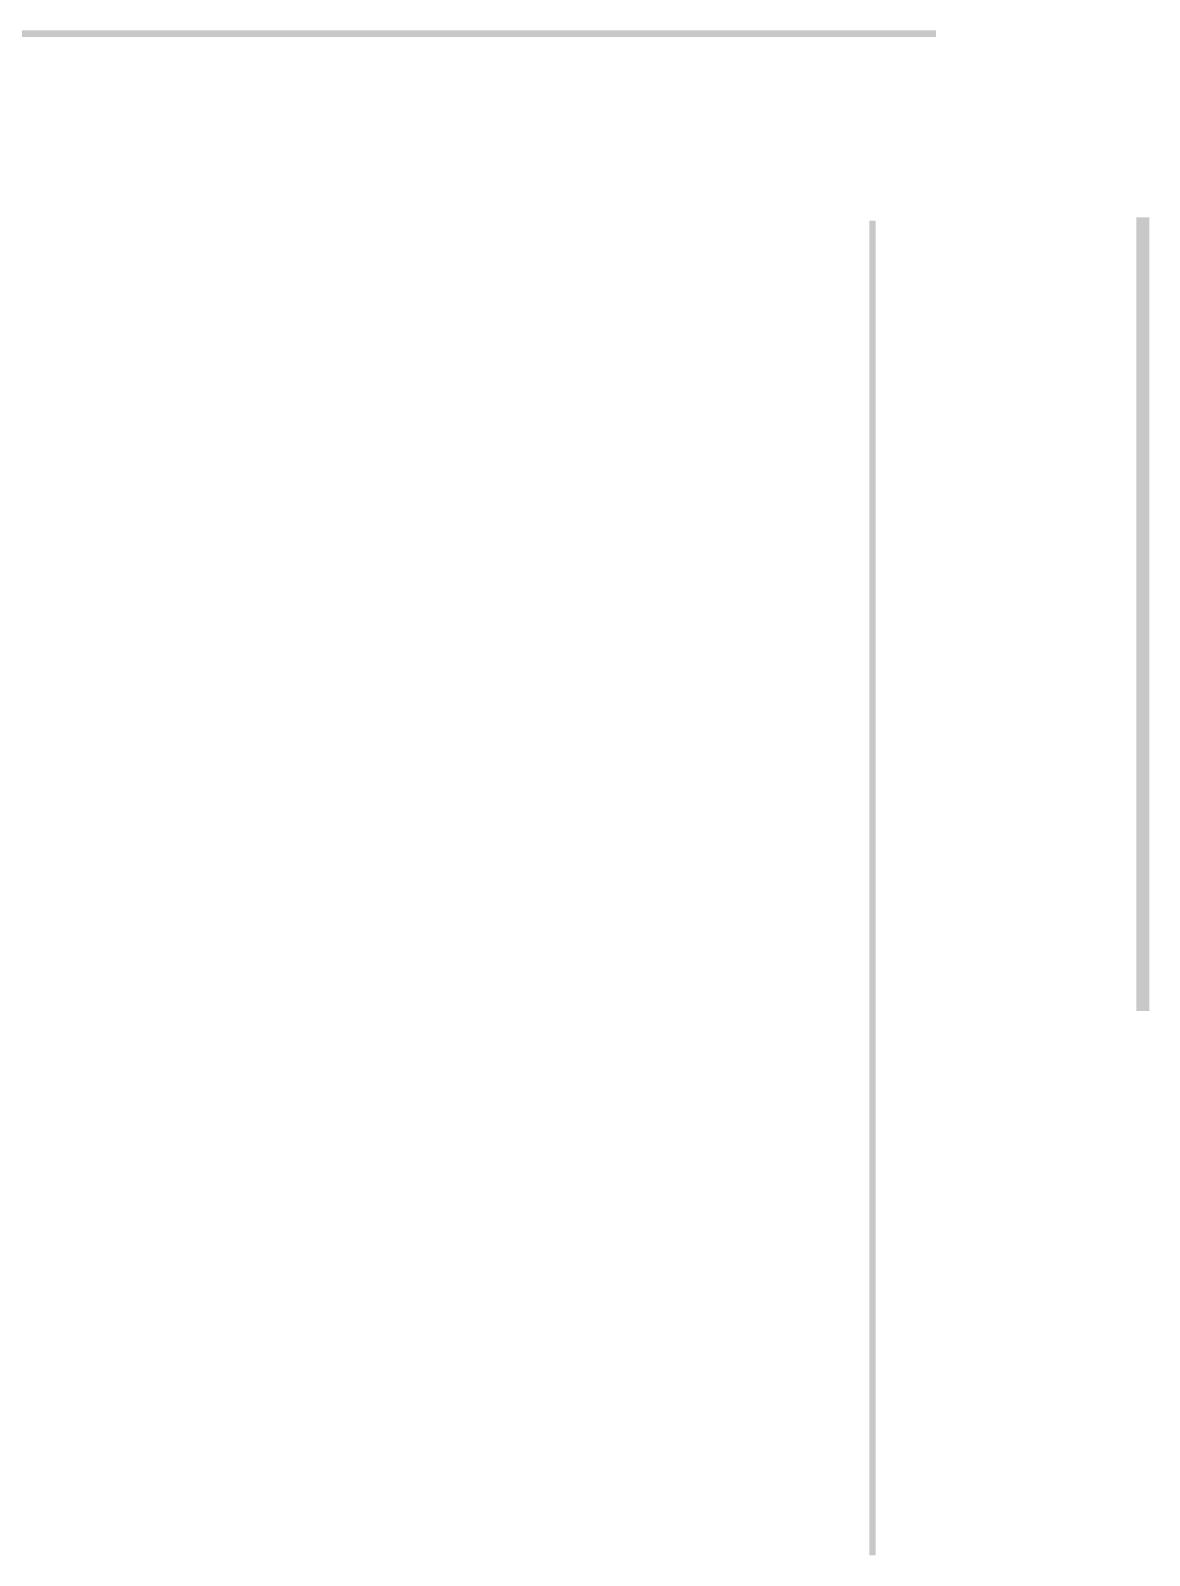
# Model space of a CAD drawing. Header units: millimetres. Extents: x -187347 to 135007, y -6415 to 292048.
# Drawn here: x -76748 to -59689, y 183429 to 206678 of the extents above; entities that cross this region are included whole.
import ezdxf

# ---------------------------------------------------------------- set-up
doc = ezdxf.new("R2010")
doc.units = ezdxf.units.MM
doc.header["$LTSCALE"] = 100
doc.layers.add('A-WALL-PATT', color=7, linetype='Continuous', lineweight=5)

msp = doc.modelspace()

# ---------------------------------------------------------------- hatches: boundary and pattern name
at = {"layer": 'A-WALL-PATT'}
h = msp.add_hatch(dxfattribs=at)
h.set_pattern_fill('FP_1065', color=256, angle=67.38013, style=0, pattern_type=2)
h.set_pattern_definition([(67.38013, (-74183.608, 206598.393), (0.000308, 50.79954), [13.208, -647.192]), (67.38013, (-74132.808, 206598.392), (0.000308, 50.79954), [13.208, -647.192]), (67.38013, (-74082.007, 206598.393), (0.000308, 50.79954), [13.208, -647.192]), (67.38013, (-74031.208, 206598.392), (0.000308, 50.79954), [13.208, -647.192]), (67.38013, (-73980.408, 206598.393), (0.000308, 50.79954), [13.208, -647.192]), (112.24913, (-74140.936, 206598.392), (0.000238, 50.80037), [12.075, -1195.427]), (112.24913, (-74090.136, 206598.393), (0.000238, 50.80037), [12.075, -1195.427]), (112.24913, (-74039.336, 206598.393), (0.000238, 50.80037), [12.075, -1195.427]), (112.24913, (-73988.536, 206598.392), (0.000238, 50.80037), [12.075, -1195.427]), (112.24913, (-73937.736, 206598.393), (0.000238, 50.80037), [12.075, -1195.427]), (112.24913, (-73886.936, 206598.392), (0.000238, 50.80037), [12.075, -1195.427]), (112.24913, (-73836.135, 206598.392), (0.000238, 50.80037), [12.075, -1195.427]), (112.24913, (-73785.336, 206598.392), (0.000238, 50.80037), [12.075, -1195.427]), (112.24913, (-73734.536, 206598.393), (0.000238, 50.80037), [12.075, -1195.427]), (247.75113, (-74153.636, 206609.569), (-0.000477, 50.80037), [12.075, -1195.427]), (247.75113, (-74102.836, 206609.568), (-0.000477, 50.80037), [12.075, -1195.427]), (247.75113, (-74052.035, 206609.569), (-0.000477, 50.80037), [12.075, -1195.427]), (247.75113, (-74001.236, 206609.568), (-0.000477, 50.80037), [12.075, -1195.427]), (247.75113, (-73950.436, 206609.569), (-0.000477, 50.80037), [12.075, -1195.427]), (247.75113, (-73899.636, 206609.568), (-0.000477, 50.80037), [12.075, -1195.427]), (247.75113, (-73848.836, 206609.569), (-0.000477, 50.80037), [12.075, -1195.427]), (247.75113, (-73798.036, 206609.569), (-0.000477, 50.80037), [12.075, -1195.427]), (247.75113, (-73747.236, 206609.568), (-0.000477, 50.80037), [12.075, -1195.427]), (292.62013, (-74171.416, 206610.584), (-0.000547, 50.79954), [13.208, -647.192]), (292.62013, (-74120.616, 206610.585), (-0.000547, 50.79954), [13.208, -647.192]), (292.62013, (-74069.816, 206610.584), (-0.000547, 50.79954), [13.208, -647.192]), (292.62013, (-74019.016, 206610.585), (-0.000547, 50.79954), [13.208, -647.192]), (292.62013, (-73968.216, 206610.585), (-0.000547, 50.79954), [13.208, -647.192]), (81.870135, (-74186.148, 206589.7564), (-6.87e-05, 50.799541), [3.592, -355.618]), (68.1986, (-74185.64, 206593.313), (-0.00019, 50.800488), [5.471, -268.095]), (68.1986, (-74134.84, 206593.312), (-0.00019, 50.800488), [5.471, -268.095]), (291.80113, (-74166.335, 206598.392), (0.00043, 50.800488), [5.471, -268.095]), (291.80113, (-74115.536, 206598.392), (0.00043, 50.800488), [5.471, -268.095]), (278.130135, (-74164.304, 206593.3124), (-0.00017, 50.799541), [3.592, -355.618]), (278.130135, (-74186.148, 206589.7564), (-0.00017, 50.799541), [3.592, -355.618]), (296.56513, (-74185.64, 206586.2), (-0.00052, 50.799887), [3.408, -110.184]), (315.00013, (-74184.115, 206583.153), (-0.00012, 50.79997), [3.592, -68.25]), (326.31013, (-74181.576, 206580.613), (-0.00046, 50.8), [1.832, -181.33]), (326.31013, (-74130.776, 206580.61), (-0.00046, 50.8), [1.832, -181.33]), (326.31013, (-74079.976, 206580.613), (-0.00046, 50.8), [1.832, -181.33]), (341.56513, (-74180.05, 206579.596), (0.00024, 50.79978), [1.676, -158.967]), (341.56513, (-74129.25, 206579.597), (0.00024, 50.79978), [1.676, -158.967]), (341.56513, (-74078.45, 206579.596), (0.00024, 50.79978), [1.676, -158.967]), (341.56513, (-74178.53, 206579.09), (0.00024, 50.79978), [1.676, -158.967]), (341.56513, (-74127.73, 206579.09), (0.00024, 50.79978), [1.676, -158.967]), (341.56513, (-74076.93, 206579.09), (0.00024, 50.79978), [1.676, -158.967]), (0.00013, (-74177.004, 206578.58), (-0.00012, 50.8), [4.064, -46.736]), (18.43513, (-74172.94, 206578.58), (-0.00048, 50.79978), [1.676, -158.967]), (18.43513, (-74122.14, 206578.58), (-0.00048, 50.79978), [1.676, -158.967]), (18.43513, (-74071.34, 206578.58), (-0.00048, 50.79978), [1.676, -158.967]), (18.43513, (-74171.416, 206579.09), (-0.00048, 50.79978), [1.676, -158.967]), (18.43513, (-74120.616, 206579.09), (-0.00048, 50.79978), [1.676, -158.967]), (18.43513, (-74069.815, 206579.09), (-0.00048, 50.79978), [1.676, -158.967]), (33.69013, (-74169.89, 206579.597), (0.00022, 50.8), [1.832, -181.33]), (33.69013, (-74119.09, 206579.596), (0.00022, 50.8), [1.832, -181.33]), (33.69013, (-74068.29, 206579.597), (0.00022, 50.8), [1.832, -181.33]), (45.00013, (-74168.368, 206580.613), (-0.00012, 50.79997), [3.592, -68.25]), (63.43513, (-74165.828, 206583.153), (0.000282, 50.799887), [3.408, -110.184]), (81.870135, (-74164.304, 206586.2005), (-6.87e-05, 50.799541), [3.592, -355.618]), (81.870135, (-74160.748, 206589.756), (-6.87e-05, 50.799541), [3.592, -355.618]), (68.1986, (-74160.24, 206593.312), (-0.00019, 50.800488), [5.471, -268.095]), (68.1986, (-74109.44, 206593.313), (-0.00019, 50.800488), [5.471, -268.095]), (291.80113, (-74140.936, 206598.392), (0.00043, 50.800488), [5.471, -268.095]), (291.80113, (-74090.136, 206598.393), (0.00043, 50.800488), [5.471, -268.095]), (278.130135, (-74138.904, 206593.312), (-0.00017, 50.799541), [3.592, -355.618]), (278.130135, (-74160.748, 206589.756), (-0.00017, 50.799541), [3.592, -355.618]), (296.56513, (-74160.24, 206586.2), (-0.00052, 50.799887), [3.408, -110.184]), (315.00013, (-74158.716, 206583.153), (-0.00012, 50.79997), [3.592, -68.25]), (326.31013, (-74156.176, 206580.612), (-0.00046, 50.8), [1.832, -181.33]), (326.31013, (-74105.375, 206580.613), (-0.00046, 50.8), [1.832, -181.33]), (326.31013, (-74054.576, 206580.612), (-0.00046, 50.8), [1.832, -181.33]), (341.56513, (-74154.65, 206579.597), (0.00024, 50.79978), [1.676, -158.967]), (341.56513, (-74103.85, 206579.597), (0.00024, 50.79978), [1.676, -158.967]), (341.56513, (-74053.05, 206579.596), (0.00024, 50.79978), [1.676, -158.967]), (341.56513, (-74153.13, 206579.09), (0.00024, 50.79978), [1.676, -158.967]), (341.56513, (-74102.33, 206579.09), (0.00024, 50.79978), [1.676, -158.967]), (341.56513, (-74051.527, 206579.09), (0.00024, 50.79978), [1.676, -158.967]), (0.00013, (-74151.604, 206578.58), (-0.00012, 50.8), [4.064, -46.736]), (18.43513, (-74147.54, 206578.58), (-0.00048, 50.79978), [1.676, -158.967]), (18.43513, (-74096.74, 206578.58), (-0.00048, 50.79978), [1.676, -158.967]), (18.43513, (-74045.94, 206578.58), (-0.00048, 50.79978), [1.676, -158.967]), (18.43513, (-74146.016, 206579.09), (-0.00048, 50.79978), [1.676, -158.967]), (18.43513, (-74095.216, 206579.09), (-0.00048, 50.79978), [1.676, -158.967]), (18.43513, (-74044.416, 206579.09), (-0.00048, 50.79978), [1.676, -158.967]), (33.69013, (-74144.492, 206579.596), (0.00022, 50.8), [1.832, -181.33]), (33.69013, (-74093.69, 206579.597), (0.00022, 50.8), [1.832, -181.33]), (33.69013, (-74042.89, 206579.596), (0.00022, 50.8), [1.832, -181.33]), (45.00013, (-74142.97, 206580.612), (-0.00012, 50.79997), [3.592, -68.25]), (63.43513, (-74140.428, 206583.153), (0.000282, 50.799887), [3.408, -110.184]), (81.870135, (-74138.9036, 206586.2), (-6.87e-05, 50.799541), [3.592, -355.618]), (81.870135, (-74173.4476, 206618.204), (-6.87e-05, 50.799541), [3.592, -355.618]), (63.43513, (-74172.94, 206621.76), (0.000282, 50.799887), [3.408, -110.184]), (45.00013, (-74171.416, 206624.81), (-0.00012, 50.79997), [3.592, -68.25]), (33.69013, (-74168.876, 206627.35), (0.00022, 50.8), [1.832, -181.33]), (33.69013, (-74118.076, 206627.35), (0.00022, 50.8), [1.832, -181.33]), (33.69013, (-74067.276, 206627.35), (0.00022, 50.8), [1.832, -181.33]), (18.43513, (-74167.35, 206628.365), (-0.00048, 50.79978), [1.676, -158.967]), (18.43513, (-74116.55, 206628.365), (-0.00048, 50.79978), [1.676, -158.967]), (18.43513, (-74065.75, 206628.364), (-0.00048, 50.79978), [1.676, -158.967]), (18.43513, (-74165.83, 206628.873), (-0.00048, 50.79978), [1.676, -158.967]), (18.43513, (-74115.028, 206628.87), (-0.00048, 50.79978), [1.676, -158.967]), (18.43513, (-74064.23, 206628.873), (-0.00048, 50.79978), [1.676, -158.967]), (0.00013, (-74164.303, 206629.38), (-0.00012, 50.8), [4.064, -46.736]), (341.56513, (-74160.24, 206629.38), (0.00024, 50.79978), [1.676, -158.967]), (341.56513, (-74109.44, 206629.38), (0.00024, 50.79978), [1.676, -158.967]), (341.56513, (-74058.64, 206629.38), (0.00024, 50.79978), [1.676, -158.967]), (341.56513, (-74158.716, 206628.873), (0.00024, 50.79978), [1.676, -158.967]), (341.56513, (-74107.916, 206628.87), (0.00024, 50.79978), [1.676, -158.967]), (341.56513, (-74057.116, 206628.873), (0.00024, 50.79978), [1.676, -158.967]), (326.31013, (-74157.192, 206628.364), (-0.00046, 50.8), [1.832, -181.33]), (326.31013, (-74106.39, 206628.365), (-0.00046, 50.8), [1.832, -181.33]), (326.31013, (-74055.59, 206628.364), (-0.00046, 50.8), [1.832, -181.33]), (315.00013, (-74155.668, 206627.35), (-0.00012, 50.79997), [3.592, -68.25]), (296.56513, (-74153.127, 206624.808), (-0.00052, 50.799887), [3.408, -110.184]), (278.130135, (-74151.6036, 206621.76), (-0.00017, 50.799541), [3.592, -355.618]), (278.130135, (-74173.4476, 206618.204), (-0.00017, 50.799541), [3.592, -355.618]), (290.55613, (-74172.94, 206614.648), (-0.000313, 50.800422), [4.34, -429.695]), (290.55613, (-74122.14, 206614.648), (-0.000313, 50.800422), [4.34, -429.695]), (290.55613, (-74071.34, 206614.648), (-0.000313, 50.800422), [4.34, -429.695]), (68.1986, (-74153.636, 206609.569), (-0.00019, 50.800488), [5.471, -268.095]), (68.1986, (-74102.836, 206609.568), (-0.00019, 50.800488), [5.471, -268.095]), (81.870135, (-74151.6036, 206614.649), (-6.87e-05, 50.799541), [3.592, -355.618]), (0.00013, (-74187.67, 206629.38), (-0.00012, 50.8), [2.032, -48.768]), (341.56513, (-74185.64, 206629.38), (0.00024, 50.79978), [1.676, -158.967]), (341.56513, (-74134.84, 206629.38), (0.00024, 50.79978), [1.676, -158.967]), (341.56513, (-74084.04, 206629.38), (0.00024, 50.79978), [1.676, -158.967]), (341.56513, (-74184.116, 206628.873), (0.00024, 50.79978), [1.676, -158.967]), (341.56513, (-74133.316, 206628.872), (0.00024, 50.79978), [1.676, -158.967]), (341.56513, (-74082.515, 206628.873), (0.00024, 50.79978), [1.676, -158.967]), (326.31013, (-74182.59, 206628.365), (-0.00046, 50.8), [1.832, -181.33]), (326.31013, (-74131.79, 206628.364), (-0.00046, 50.8), [1.832, -181.33]), (326.31013, (-74080.99, 206628.365), (-0.00046, 50.8), [1.832, -181.33]), (315.00013, (-74181.068, 206627.348), (-0.00012, 50.79997), [3.592, -68.25]), (296.56513, (-74178.528, 206624.81), (-0.00052, 50.799887), [3.408, -110.184]), (278.130135, (-74177.004, 206621.7605), (-0.00017, 50.799541), [3.592, -355.618]), (69.44413, (-74178.528, 206610.585), (7.5e-05, 50.800422), [4.34, -429.695]), (69.44413, (-74127.728, 206610.584), (7.5e-05, 50.800422), [4.34, -429.695]), (69.44413, (-74076.927, 206610.585), (7.5e-05, 50.800422), [4.34, -429.695]), (81.870135, (-74177.004, 206614.648), (-6.87e-05, 50.799541), [3.592, -355.618]), (81.870135, (-74148.0475, 206618.205), (-6.87e-05, 50.799541), [3.592, -355.618]), (63.43513, (-74147.54, 206621.76), (0.000282, 50.799887), [3.408, -110.184]), (45.00013, (-74146.016, 206624.81), (-0.00012, 50.79997), [3.592, -68.25]), (33.69013, (-74143.476, 206627.35), (0.00022, 50.8), [1.832, -181.33]), (33.69013, (-74092.676, 206627.35), (0.00022, 50.8), [1.832, -181.33]), (33.69013, (-74041.875, 206627.35), (0.00022, 50.8), [1.832, -181.33]), (18.43513, (-74141.95, 206628.365), (-0.00048, 50.79978), [1.676, -158.967]), (18.43513, (-74091.15, 206628.364), (-0.00048, 50.79978), [1.676, -158.967]), (18.43513, (-74040.35, 206628.365), (-0.00048, 50.79978), [1.676, -158.967]), (18.43513, (-74140.427, 206628.872), (-0.00048, 50.79978), [1.676, -158.967]), (18.43513, (-74089.63, 206628.87), (-0.00048, 50.79978), [1.676, -158.967]), (18.43513, (-74038.83, 206628.873), (-0.00048, 50.79978), [1.676, -158.967]), (0.00013, (-74138.904, 206629.38), (-0.00012, 50.8), [2.032, -48.768]), (278.130135, (-74148.0475, 206618.205), (-0.00017, 50.799541), [3.592, -355.618]), (291.80113, (-74147.54, 206614.649), (0.00043, 50.800488), [5.471, -268.095]), (291.80113, (-74096.74, 206614.648), (0.00043, 50.800488), [5.471, -268.095])])
h.paths.add_polyline_path([(-80687.3, 206579.4), (-62943.1, 206579.4), (-62943.1, 206677.8), (-85432.3, 206677.8), (-85432.3, 206579.4), (-81407.5, 206579.4)])
h = msp.add_hatch(dxfattribs=at)
h.set_pattern_fill('FP_66', color=256, angle=67.38013, style=0, pattern_type=2)
h.set_pattern_definition([(157.38013, (-63882.884, 193607.645), (-50.79954, 0.000308), [13.208, -647.192]), (157.38013, (-63882.884, 193658.444), (-50.79954, 0.000308), [13.208, -647.192]), (157.38013, (-63882.884, 193709.245), (-50.79954, 0.000308), [13.208, -647.192]), (157.38013, (-63882.884, 193760.044), (-50.79954, 0.000308), [13.208, -647.192]), (157.38013, (-63882.883, 193810.844), (-50.79954, 0.000308), [13.208, -647.192]), (202.24913, (-63882.884, 193650.317), (-50.80037, 0.00024), [12.075, -1195.427]), (202.24913, (-63882.883, 193701.116), (-50.80037, 0.000238), [12.075, -1195.427]), (202.24913, (-63882.884, 193751.916), (-50.80037, 0.000238), [12.075, -1195.427]), (202.24913, (-63882.883, 193802.717), (-50.80037, 0.000238), [12.075, -1195.427]), (202.24913, (-63882.884, 193853.517), (-50.80037, 0.000238), [12.075, -1195.427]), (202.24913, (-63882.884, 193904.316), (-50.80037, 0.000238), [12.075, -1195.427]), (202.24913, (-63882.884, 193955.116), (-50.80037, 0.000238), [12.075, -1195.427]), (202.24913, (-63882.884, 194005.917), (-50.80037, 0.000238), [12.075, -1195.427]), (202.24913, (-63882.884, 194056.717), (-50.80037, 0.000238), [12.075, -1195.427]), (337.75113, (-63894.06, 193637.617), (-50.80037, -0.000477), [12.075, -1195.427]), (337.75113, (-63894.06, 193688.416), (-50.80037, -0.000477), [12.075, -1195.427]), (337.75113, (-63894.06, 193739.217), (-50.80037, -0.000477), [12.075, -1195.427]), (337.75113, (-63894.06, 193790.016), (-50.80037, -0.000477), [12.075, -1195.427]), (337.75113, (-63894.06, 193840.816), (-50.80037, -0.000477), [12.075, -1195.427]), (337.75113, (-63894.06, 193891.617), (-50.80037, -0.000477), [12.075, -1195.427]), (337.75113, (-63894.06, 193942.416), (-50.80037, -0.000477), [12.075, -1195.427]), (337.75113, (-63894.06, 193993.216), (-50.80037, -0.000477), [12.075, -1195.427]), (337.75113, (-63894.06, 194044.017), (-50.80037, -0.000477), [12.075, -1195.427]), (22.62013, (-63895.076, 193619.836), (-50.79954, -0.000547), [13.208, -647.192]), (22.62013, (-63895.075, 193670.636), (-50.79954, -0.000547), [13.208, -647.192]), (22.62013, (-63895.076, 193721.437), (-50.79954, -0.000547), [13.208, -647.192]), (22.62013, (-63895.075, 193772.236), (-50.79954, -0.000547), [13.208, -647.192]), (22.62013, (-63895.076, 193823.036), (-50.79954, -0.000547), [13.208, -647.192]), (171.870135, (-63874.248, 193605.1045), (-50.799541, -6.87e-05), [3.592, -355.618]), (158.19813, (-63877.804, 193605.612), (-50.800488, 0.00022), [5.471, -268.095]), (158.19813, (-63877.803, 193656.413), (-50.800488, 0.00022), [5.471, -268.095]), (21.80113, (-63882.884, 193624.916), (-50.800488, 0.00043), [5.471, -268.095]), (21.80113, (-63882.884, 193675.717), (-50.800488, 0.00043), [5.471, -268.095]), (8.130135, (-63877.804, 193626.9485), (-50.799541, -0.00017), [3.592, -355.618]), (8.130135, (-63874.248, 193605.1045), (-50.799541, -0.00017), [3.592, -355.618]), (26.56513, (-63870.692, 193605.613), (-50.799887, -0.00052), [3.408, -110.184]), (45.00013, (-63867.644, 193607.137), (-50.79997, -0.00012), [3.592, -68.25]), (56.31013, (-63865.104, 193609.676), (-50.8, -0.00046), [1.832, -181.33]), (56.31013, (-63865.103, 193660.477), (-50.8, -0.00046), [1.832, -181.33]), (56.31013, (-63865.104, 193711.277), (-50.8, -0.00046), [1.832, -181.33]), (71.56513, (-63864.088, 193611.2), (-50.79978, 0.00024), [1.676, -158.967]), (71.56513, (-63864.09, 193662), (-50.79978, 0.00024), [1.676, -158.967]), (71.56513, (-63864.09, 193712.8), (-50.79978, 0.00024), [1.676, -158.967]), (71.56513, (-63863.58, 193612.724), (-50.79978, 0.00024), [1.676, -158.967]), (71.56513, (-63863.58, 193663.524), (-50.79978, 0.00024), [1.676, -158.967]), (71.56513, (-63863.58, 193714.325), (-50.79978, 0.00024), [1.676, -158.967]), (90.00013, (-63863.07, 193614.25), (-50.8, -0.00012), [4.064, -46.736]), (108.43513, (-63863.07, 193618.31), (-50.79978, -0.00048), [1.676, -158.967]), (108.43513, (-63863.07, 193669.113), (-50.79978, -0.00048), [1.676, -158.967]), (108.43513, (-63863.07, 193719.913), (-50.79978, -0.00048), [1.676, -158.967]), (108.43513, (-63863.58, 193619.837), (-50.79978, -0.00048), [1.676, -158.967]), (108.43513, (-63863.58, 193670.636), (-50.79978, -0.00048), [1.676, -158.967]), (108.43513, (-63863.58, 193721.436), (-50.79978, -0.00048), [1.676, -158.967]), (123.69013, (-63864.09, 193621.36), (-50.8, 0.00022), [1.832, -181.33]), (123.69013, (-63864.087, 193672.16), (-50.8, 0.00022), [1.832, -181.33]), (123.69013, (-63864.09, 193722.96), (-50.8, 0.00022), [1.832, -181.33]), (135.00013, (-63865.104, 193622.884), (-50.79997, -0.00012), [3.592, -68.25]), (153.43513, (-63867.643, 193625.424), (-50.799887, 0.00028), [3.408, -110.184]), (171.870135, (-63870.692, 193626.948), (-50.799541, -6.87e-05), [3.592, -355.618]), (171.870135, (-63874.2476, 193630.504), (-50.799541, -6.87e-05), [3.592, -355.618]), (158.19813, (-63877.804, 193631.012), (-50.800488, 0.00022), [5.471, -268.095]), (158.19813, (-63877.804, 193681.813), (-50.800488, 0.00022), [5.471, -268.095]), (21.80113, (-63882.884, 193650.317), (-50.800488, 0.00043), [5.471, -268.095]), (21.80113, (-63882.883, 193701.116), (-50.800488, 0.00043), [5.471, -268.095]), (8.130135, (-63877.8036, 193652.348), (-50.799541, -0.00017), [3.592, -355.618]), (8.130135, (-63874.2476, 193630.504), (-50.799541, -0.00017), [3.592, -355.618]), (26.56513, (-63870.692, 193631.013), (-50.799887, -0.00052), [3.408, -110.184]), (45.00013, (-63867.644, 193632.537), (-50.79997, -0.00012), [3.592, -68.25]), (56.31013, (-63865.104, 193635.076), (-50.8, -0.00046), [1.832, -181.33]), (56.31013, (-63865.104, 193685.877), (-50.8, -0.00046), [1.832, -181.33]), (56.31013, (-63865.104, 193736.676), (-50.8, -0.00046), [1.832, -181.33]), (71.56513, (-63864.087, 193636.6), (-50.79978, 0.00024), [1.676, -158.967]), (71.56513, (-63864.09, 193687.4), (-50.79978, 0.00024), [1.676, -158.967]), (71.56513, (-63864.087, 193738.2), (-50.79978, 0.00024), [1.676, -158.967]), (71.56513, (-63863.58, 193638.125), (-50.79978, 0.00024), [1.676, -158.967]), (71.56513, (-63863.58, 193688.924), (-50.79978, 0.00024), [1.676, -158.967]), (71.56513, (-63863.58, 193739.725), (-50.79978, 0.00024), [1.676, -158.967]), (90.00013, (-63863.07, 193639.65), (-50.8, -0.00012), [4.064, -46.736]), (108.43513, (-63863.07, 193643.713), (-50.79978, -0.00048), [1.676, -158.967]), (108.43513, (-63863.07, 193694.51), (-50.79978, -0.00048), [1.676, -158.967]), (108.43513, (-63863.07, 193745.31), (-50.79978, -0.00048), [1.676, -158.967]), (108.43513, (-63863.58, 193645.236), (-50.79978, -0.00048), [1.676, -158.967]), (108.43513, (-63863.58, 193696.036), (-50.79978, -0.00048), [1.676, -158.967]), (108.43513, (-63863.58, 193746.837), (-50.79978, -0.00048), [1.676, -158.967]), (123.69013, (-63864.088, 193646.76), (-50.8, 0.00022), [1.832, -181.33]), (123.69013, (-63864.09, 193697.56), (-50.8, 0.00022), [1.832, -181.33]), (123.69013, (-63864.088, 193748.36), (-50.8, 0.00022), [1.832, -181.33]), (135.00013, (-63865.104, 193648.284), (-50.79997, -0.00012), [3.592, -68.25]), (153.43513, (-63867.644, 193650.825), (-50.799887, 0.00028), [3.408, -110.184]), (171.870135, (-63870.691, 193652.349), (-50.799541, -6.87e-05), [3.592, -355.618]), (171.870135, (-63902.695, 193617.805), (-50.799541, -6.87e-05), [3.592, -355.618]), (153.43513, (-63906.252, 193618.313), (-50.799887, 0.00028), [3.408, -110.184]), (135.00013, (-63909.3, 193619.836), (-50.79997, -0.00012), [3.592, -68.25]), (123.69013, (-63911.84, 193622.376), (-50.8, 0.00022), [1.832, -181.33]), (123.69013, (-63911.84, 193673.176), (-50.8, 0.00022), [1.832, -181.33]), (123.69013, (-63911.84, 193723.977), (-50.8, 0.00022), [1.832, -181.33]), (108.43513, (-63912.855, 193623.9), (-50.79978, -0.00048), [1.676, -158.967]), (108.43513, (-63912.856, 193674.7), (-50.79978, -0.00048), [1.676, -158.967]), (108.43513, (-63912.855, 193725.5), (-50.79978, -0.00048), [1.676, -158.967]), (108.43513, (-63913.363, 193625.424), (-50.79978, -0.00048), [1.676, -158.967]), (108.43513, (-63913.364, 193676.225), (-50.79978, -0.00048), [1.676, -158.967]), (108.43513, (-63913.363, 193727.024), (-50.79978, -0.00048), [1.676, -158.967]), (90.00013, (-63913.87, 193626.95), (-50.8, -0.00012), [4.064, -46.736]), (71.56513, (-63913.87, 193631.013), (-50.79978, 0.00024), [1.676, -158.967]), (71.56513, (-63913.87, 193681.81), (-50.79978, 0.00024), [1.676, -158.967]), (71.56513, (-63913.87, 193732.613), (-50.79978, 0.00024), [1.676, -158.967]), (71.56513, (-63913.364, 193632.536), (-50.79978, 0.00024), [1.676, -158.967]), (71.56513, (-63913.363, 193683.337), (-50.79978, 0.00024), [1.676, -158.967]), (71.56513, (-63913.364, 193734.137), (-50.79978, 0.00024), [1.676, -158.967]), (56.31013, (-63912.856, 193634.06), (-50.8, -0.00046), [1.832, -181.33]), (56.31013, (-63912.856, 193684.86), (-50.8, -0.00046), [1.832, -181.33]), (56.31013, (-63912.856, 193735.66), (-50.8, -0.00046), [1.832, -181.33]), (45.00013, (-63911.84, 193635.584), (-50.79997, -0.00012), [3.592, -68.25]), (26.56513, (-63909.3, 193638.124), (-50.799887, -0.00052), [3.408, -110.184]), (8.130135, (-63906.251, 193639.649), (-50.799541, -0.00017), [3.592, -355.618]), (8.130135, (-63902.695, 193617.805), (-50.799541, -0.00017), [3.592, -355.618]), (20.55613, (-63899.14, 193618.312), (-50.800422, -0.000313), [4.34, -429.695]), (20.55613, (-63899.14, 193669.112), (-50.800422, -0.000313), [4.34, -429.695]), (20.55613, (-63899.14, 193719.913), (-50.800422, -0.000313), [4.34, -429.695]), (158.19813, (-63894.06, 193637.617), (-50.800488, 0.00022), [5.471, -268.095]), (158.19813, (-63894.06, 193688.416), (-50.800488, 0.00022), [5.471, -268.095]), (171.870135, (-63899.1394, 193639.6484), (-50.799541, -6.87e-05), [3.592, -355.618]), (90.00013, (-63913.87, 193603.58), (-50.8, -0.00012), [2.032, -48.768]), (71.56513, (-63913.87, 193605.61), (-50.79978, 0.00024), [1.676, -158.967]), (71.56513, (-63913.87, 193656.41), (-50.79978, 0.00024), [1.676, -158.967]), (71.56513, (-63913.87, 193707.213), (-50.79978, 0.00024), [1.676, -158.967]), (71.56513, (-63913.364, 193607.137), (-50.79978, 0.00024), [1.676, -158.967]), (71.56513, (-63913.364, 193657.936), (-50.79978, 0.00024), [1.676, -158.967]), (71.56513, (-63913.364, 193708.737), (-50.79978, 0.00024), [1.676, -158.967]), (56.31013, (-63912.856, 193608.66), (-50.8, -0.00046), [1.832, -181.33]), (56.31013, (-63912.855, 193659.46), (-50.8, -0.00046), [1.832, -181.33]), (56.31013, (-63912.856, 193710.26), (-50.8, -0.00046), [1.832, -181.33]), (45.00013, (-63911.84, 193610.185), (-50.79997, -0.00012), [3.592, -68.25]), (26.56513, (-63909.3, 193612.724), (-50.799887, -0.00052), [3.408, -110.184]), (8.130135, (-63906.252, 193614.248), (-50.799541, -0.00017), [3.592, -355.618]), (159.44413, (-63895.076, 193612.725), (-50.800422, 7.5e-05), [4.34, -429.695]), (159.44413, (-63895.076, 193663.524), (-50.800422, 7.5e-05), [4.34, -429.695]), (159.44413, (-63895.076, 193714.325), (-50.800422, 7.5e-05), [4.34, -429.695]), (171.870135, (-63899.1396, 193614.2486), (-50.799541, -6.87e-05), [3.592, -355.618]), (171.870135, (-63902.696, 193643.205), (-50.799541, -6.87e-05), [3.592, -355.618]), (153.43513, (-63906.251, 193643.712), (-50.799887, 0.00028), [3.408, -110.184]), (135.00013, (-63909.3, 193645.236), (-50.79997, -0.00012), [3.592, -68.25]), (123.69013, (-63911.84, 193647.777), (-50.8, 0.00022), [1.832, -181.33]), (123.69013, (-63911.84, 193698.576), (-50.8, 0.00022), [1.832, -181.33]), (123.69013, (-63911.84, 193749.377), (-50.8, 0.00022), [1.832, -181.33]), (108.43513, (-63912.856, 193649.3), (-50.79978, -0.00048), [1.676, -158.967]), (108.43513, (-63912.856, 193700.1), (-50.79978, -0.00048), [1.676, -158.967]), (108.43513, (-63912.856, 193750.9), (-50.79978, -0.00048), [1.676, -158.967]), (108.43513, (-63913.364, 193650.824), (-50.79978, -0.00048), [1.676, -158.967]), (108.43513, (-63913.364, 193701.625), (-50.79978, -0.00048), [1.676, -158.967]), (108.43513, (-63913.364, 193752.425), (-50.79978, -0.00048), [1.676, -158.967]), (90.00013, (-63913.87, 193652.35), (-50.8, -0.00012), [2.032, -48.768]), (8.130135, (-63902.696, 193643.205), (-50.799541, -0.00017), [3.592, -355.618]), (21.80113, (-63899.14, 193643.712), (-50.800488, 0.00043), [5.471, -268.095]), (21.80113, (-63899.14, 193694.513), (-50.800488, 0.00043), [5.471, -268.095])])
h.paths.add_polyline_path([(-63962.3, 183429.4), (-63863.9, 183429.4), (-63863.9, 203779.4), (-63962.3, 203779.4), (-63962.3, 183811.8)])
h = msp.add_hatch(dxfattribs=at)
h.set_pattern_fill('FP_869', color=256, angle=67.38013, style=0, pattern_type=2)
h.set_pattern_definition([(157.3801, (-59727.2, 197786.607), (-100.32954, 0.0003), [26.086, -1278.204]), (157.3801, (-59727.2, 197886.937), (-100.32954, 0.0003), [26.086, -1278.204]), (157.3801, (-59727.2, 197987.266), (-100.32954, 0.0003), [26.086, -1278.204]), (157.3801, (-59727.2, 198087.597), (-100.32954, 0.0003), [26.086, -1278.204]), (157.38013, (-59727.2, 198187.927), (-100.32954, 0.0003), [26.086, -1278.204]), (202.2491, (-59727.2, 197870.884), (-100.3298, -0.00036), [23.848, -2360.969]), (202.2491, (-59727.2, 197971.214), (-100.3298, -0.00036), [23.848, -2360.969]), (202.24913, (-59727.2, 198071.545), (-100.3298, -0.00036), [23.848, -2360.969]), (202.24913, (-59727.2, 198171.874), (-100.3298, -0.00036), [23.848, -2360.969]), (202.24913, (-59727.2, 198272.204), (-100.3298, -0.00036), [23.848, -2360.969]), (202.24913, (-59727.2, 198372.534), (-100.3298, -0.00036), [23.848, -2360.969]), (202.24913, (-59727.2, 198472.864), (-100.3298, -0.00036), [23.848, -2360.969]), (202.24913, (-59727.2, 198573.194), (-100.3298, -0.00036), [23.848, -2360.969]), (202.24913, (-59727.2, 198673.524), (-100.3298, -0.00036), [23.848, -2360.969]), (337.7511, (-59749.273, 197845.8), (-100.3298, -0.0001), [23.848, -2360.969]), (337.7511, (-59749.273, 197946.13), (-100.3298, -0.0001), [23.848, -2360.969]), (337.75113, (-59749.273, 198046.46), (-100.3298, -0.0001), [23.848, -2360.969]), (337.75113, (-59749.273, 198146.79), (-100.3298, -0.0001), [23.848, -2360.969]), (337.75113, (-59749.273, 198247.12), (-100.3298, -0.0001), [23.848, -2360.969]), (337.75113, (-59749.273, 198347.45), (-100.3298, -0.0001), [23.848, -2360.969]), (337.75113, (-59749.273, 198447.78), (-100.3298, -0.0001), [23.848, -2360.969]), (337.75113, (-59749.273, 198548.112), (-100.3298, -0.0001), [23.848, -2360.969]), (337.75113, (-59749.273, 198648.44), (-100.3298, -0.0001), [23.848, -2360.969]), (22.6201, (-59751.28, 197810.686), (-100.32954, -0.00078), [26.086, -1278.204]), (22.6201, (-59751.28, 197911.016), (-100.32954, -0.00078), [26.086, -1278.204]), (22.6201, (-59751.28, 198011.346), (-100.32954, -0.00078), [26.086, -1278.204]), (22.6201, (-59751.28, 198111.676), (-100.32954, -0.00078), [26.086, -1278.204]), (22.62013, (-59751.28, 198212.007), (-100.32954, -0.00078), [26.086, -1278.204]), (171.87013, (-59710.144, 197781.59), (-100.33039, -0.000556), [7.094, -702.346]), (158.1981, (-59717.168, 197782.594), (-100.33008, 0.00043), [10.806, -529.488]), (158.1981, (-59717.167, 197882.923), (-100.33008, 0.00043), [10.806, -529.488]), (21.8011, (-59727.2, 197820.72), (-100.33008, 0.00085), [10.806, -529.488]), (21.80113, (-59727.2, 197921.05), (-100.33008, 0.00085), [10.806, -529.488]), (8.13013, (-59717.168, 197824.732), (-100.33039, 8.5e-05), [7.094, -702.346]), (8.13013, (-59710.144, 197781.59), (-100.33039, 8.5e-05), [7.094, -702.346]), (26.5651, (-59703.12, 197782.593), (-100.33013, -0.00015), [6.73, -217.614]), (45.0001, (-59697.1, 197785.604), (-100.33, -0.0002), [7.094, -134.794]), (56.3101, (-59692.085, 197790.62), (-100.3303, -8e-05), [3.617, -358.128]), (56.3101, (-59692.085, 197890.95), (-100.3303, -8e-05), [3.617, -358.128]), (56.3101, (-59692.085, 197991.28), (-100.3303, -8e-05), [3.617, -358.128]), (71.5651, (-59690.08, 197793.63), (-100.3296, -0.0001), [3.173, -314.099]), (71.5651, (-59690.08, 197893.96), (-100.3296, -0.0001), [3.173, -314.099]), (71.5651, (-59690.08, 197994.29), (-100.3296, -0.0001), [3.173, -314.099]), (71.5651, (-59689.08, 197796.64), (-100.3296, -0.0001), [3.173, -314.099]), (71.5651, (-59689.075, 197896.97), (-100.3296, -0.0001), [3.173, -314.099]), (71.5651, (-59689.08, 197997.3), (-100.3296, -0.0001), [3.173, -314.099]), (90.0001, (-59688.07, 197799.65), (-100.33, -0.0002), [8.026, -92.304]), (108.4351, (-59688.07, 197807.68), (-100.3296, -0.0003), [3.173, -314.099]), (108.4351, (-59688.07, 197908.01), (-100.3296, -0.0003), [3.173, -314.099]), (108.4351, (-59688.07, 198008.34), (-100.3296, -0.0003), [3.173, -314.099]), (108.4351, (-59689.075, 197810.69), (-100.3296, -0.0003), [3.173, -314.099]), (108.4351, (-59689.08, 197911.02), (-100.3296, -0.0003), [3.173, -314.099]), (108.4351, (-59689.075, 198011.35), (-100.3296, -0.0003), [3.173, -314.099]), (123.6901, (-59690.08, 197813.7), (-100.3303, -0.0004), [3.617, -358.128]), (123.6901, (-59690.08, 197914.03), (-100.3303, -0.0004), [3.617, -358.128]), (123.6901, (-59690.08, 198014.356), (-100.3303, -0.0004), [3.617, -358.128]), (135.0001, (-59692.085, 197816.706), (-100.33, -0.0002), [7.094, -134.794]), (153.4351, (-59697.1, 197821.72), (-100.33013, -0.00033), [6.73, -217.614]), (171.87013, (-59703.121, 197824.733), (-100.33039, -0.000556), [7.094, -702.346]), (171.87013, (-59710.144, 197831.755), (-100.33039, -0.000556), [7.094, -702.346]), (158.1981, (-59717.168, 197832.76), (-100.33008, 0.00043), [10.806, -529.488]), (158.19813, (-59717.167, 197933.088), (-100.33008, 0.00043), [10.806, -529.488]), (21.8011, (-59727.2, 197870.884), (-100.33008, 0.00085), [10.806, -529.488]), (21.80113, (-59727.2, 197971.214), (-100.33008, 0.00085), [10.806, -529.488]), (8.13013, (-59717.167, 197874.897), (-100.33039, 8.5e-05), [7.094, -702.346]), (8.13013, (-59710.144, 197831.755), (-100.33039, 8.5e-05), [7.094, -702.346]), (26.5651, (-59703.12, 197832.76), (-100.33013, -0.00015), [6.73, -217.614]), (45.0001, (-59697.1, 197835.77), (-100.33, -0.0002), [7.094, -134.794]), (56.3101, (-59692.085, 197840.785), (-100.3303, -8e-05), [3.617, -358.128]), (56.3101, (-59692.084, 197941.115), (-100.3303, -8e-05), [3.617, -358.128]), (56.3101, (-59692.085, 198041.445), (-100.3303, -8e-05), [3.617, -358.128]), (71.5651, (-59690.08, 197843.79), (-100.3296, -0.0001), [3.173, -314.099]), (71.5651, (-59690.08, 197944.13), (-100.3296, -0.0001), [3.173, -314.099]), (71.5651, (-59690.08, 198044.455), (-100.3296, -0.0001), [3.173, -314.099]), (71.5651, (-59689.075, 197846.81), (-100.3296, -0.0001), [3.173, -314.099]), (71.5651, (-59689.07, 197947.135), (-100.3296, -0.0001), [3.173, -314.099]), (71.5651, (-59689.08, 198047.46), (-100.3296, -0.0001), [3.173, -314.099]), (90.0001, (-59688.07, 197849.82), (-100.33, -0.0002), [8.026, -92.304]), (108.4351, (-59688.07, 197857.84), (-100.3296, -0.0003), [3.173, -314.099]), (108.4351, (-59688.07, 197958.17), (-100.3296, -0.0003), [3.173, -314.099]), (108.4351, (-59688.07, 198058.5), (-100.3296, -0.0003), [3.173, -314.099]), (108.4351, (-59689.075, 197860.85), (-100.3296, -0.0003), [3.173, -314.099]), (108.4351, (-59689.075, 197961.18), (-100.3296, -0.0003), [3.173, -314.099]), (108.4351, (-59689.075, 198061.51), (-100.3296, -0.0003), [3.173, -314.099]), (123.6901, (-59690.08, 197863.86), (-100.3303, -0.0004), [3.617, -358.128]), (123.6901, (-59690.08, 197964.19), (-100.3303, -0.0004), [3.617, -358.128]), (123.6901, (-59690.08, 198064.52), (-100.3303, -0.0004), [3.617, -358.128]), (135.0001, (-59692.085, 197866.87), (-100.33, -0.0002), [7.094, -134.794]), (153.4351, (-59697.1, 197871.888), (-100.33013, -0.00033), [6.73, -217.614]), (171.87013, (-59703.121, 197874.897), (-100.33039, -0.000556), [7.094, -702.346]), (171.87013, (-59766.329, 197806.673), (-100.33039, -0.000556), [7.094, -702.346]), (153.4351, (-59773.352, 197807.677), (-100.33013, -0.00033), [6.73, -217.614]), (135.0001, (-59779.37, 197810.686), (-100.33, -0.0002), [7.094, -134.794]), (123.6901, (-59784.39, 197815.7), (-100.3303, -0.0004), [3.617, -358.128]), (123.6901, (-59784.39, 197916.03), (-100.3303, -0.0004), [3.617, -358.128]), (123.6901, (-59784.39, 198016.36), (-100.3303, -0.0004), [3.617, -358.128]), (108.4351, (-59786.395, 197818.71), (-100.3296, -0.0003), [3.173, -314.099]), (108.4351, (-59786.4, 197919.04), (-100.3296, -0.0003), [3.173, -314.099]), (108.4351, (-59786.395, 198019.37), (-100.3296, -0.0003), [3.173, -314.099]), (108.4351, (-59787.4, 197821.72), (-100.3296, -0.0003), [3.173, -314.099]), (108.4351, (-59787.4, 197922.05), (-100.3296, -0.0003), [3.173, -314.099]), (108.4351, (-59787.4, 198022.38), (-100.3296, -0.0003), [3.173, -314.099]), (90.0001, (-59788.4, 197824.73), (-100.33, -0.0002), [8.026, -92.304]), (71.5651, (-59788.4, 197832.76), (-100.3296, -0.0001), [3.173, -314.099]), (71.5651, (-59788.4, 197933.09), (-100.3296, -0.0001), [3.173, -314.099]), (71.5651, (-59788.4, 198033.42), (-100.3296, -0.0001), [3.173, -314.099]), (71.5651, (-59787.4, 197835.77), (-100.3296, -0.0001), [3.173, -314.099]), (71.5651, (-59787.4, 197936.1), (-100.3296, -0.0001), [3.173, -314.099]), (71.5651, (-59787.4, 198036.43), (-100.3296, -0.0001), [3.173, -314.099]), (56.3101, (-59786.395, 197838.78), (-100.3303, -8e-05), [3.617, -358.128]), (56.3101, (-59786.395, 197939.11), (-100.3303, -8e-05), [3.617, -358.128]), (56.3101, (-59786.396, 198039.44), (-100.3303, -8e-05), [3.617, -358.128]), (45.0001, (-59784.39, 197841.79), (-100.33, -0.0002), [7.094, -134.794]), (26.5651, (-59779.37, 197846.805), (-100.33013, -0.00015), [6.73, -217.614]), (8.13013, (-59773.352, 197849.815), (-100.33039, 8.5e-05), [7.094, -702.346]), (8.13013, (-59766.329, 197806.673), (-100.33039, 8.5e-05), [7.094, -702.346]), (20.55613, (-59759.306, 197807.676), (-100.33001, -0.0004), [8.572, -848.648]), (20.55613, (-59759.307, 197908.006), (-100.33001, -0.0004), [8.572, -848.648]), (20.55613, (-59759.306, 198008.337), (-100.33001, -0.0004), [8.572, -848.648]), (158.1981, (-59749.273, 197845.8), (-100.33008, 0.00043), [10.806, -529.488]), (158.19813, (-59749.273, 197946.132), (-100.33008, 0.00043), [10.806, -529.488]), (171.87013, (-59759.306, 197849.815), (-100.33039, -0.000556), [7.094, -702.346]), (90.0001, (-59788.4, 197778.58), (-100.33, -0.0002), [4.013, -96.317]), (71.5651, (-59788.4, 197782.59), (-100.3296, -0.0001), [3.173, -314.099]), (71.5651, (-59788.4, 197882.92), (-100.3296, -0.0001), [3.173, -314.099]), (71.5651, (-59788.4, 197983.25), (-100.3296, -0.0001), [3.173, -314.099]), (71.5651, (-59787.4, 197785.6), (-100.3296, -0.0001), [3.173, -314.099]), (71.5651, (-59787.4, 197885.93), (-100.3296, -0.0001), [3.173, -314.099]), (71.5651, (-59787.4, 197986.26), (-100.3296, -0.0001), [3.173, -314.099]), (56.3101, (-59786.395, 197788.61), (-100.3303, -8e-05), [3.617, -358.128]), (56.3101, (-59786.395, 197888.94), (-100.3303, -8e-05), [3.617, -358.128]), (56.3101, (-59786.396, 197989.27), (-100.3303, -8e-05), [3.617, -358.128]), (45.0001, (-59784.39, 197791.624), (-100.33, -0.0002), [7.094, -134.794]), (26.5651, (-59779.37, 197796.64), (-100.33013, -0.00015), [6.73, -217.614]), (8.13013, (-59773.352, 197799.65), (-100.33039, 8.5e-05), [7.094, -702.346]), (159.44413, (-59751.28, 197796.64), (-100.33001, -8e-05), [8.572, -848.648]), (159.44413, (-59751.28, 197896.97), (-100.33001, -8e-05), [8.572, -848.648]), (159.44413, (-59751.28, 197997.3), (-100.33001, -8e-05), [8.572, -848.648]), (171.87013, (-59759.306, 197799.65), (-100.33039, -0.000556), [7.094, -702.346]), (171.87013, (-59766.329, 197856.838), (-100.33039, -0.000556), [7.094, -702.346]), (153.4351, (-59773.35, 197857.84), (-100.33013, -0.00033), [6.73, -217.614]), (135.0001, (-59779.37, 197860.85), (-100.33, -0.0002), [7.094, -134.794]), (123.6901, (-59784.39, 197865.87), (-100.3303, -0.0004), [3.617, -358.128]), (123.6901, (-59784.39, 197966.2), (-100.3303, -0.0004), [3.617, -358.128]), (123.6901, (-59784.39, 198066.53), (-100.3303, -0.0004), [3.617, -358.128]), (108.4351, (-59786.39, 197868.88), (-100.3296, -0.0003), [3.173, -314.099]), (108.4351, (-59786.4, 197969.21), (-100.3296, -0.0003), [3.173, -314.099]), (108.4351, (-59786.395, 198069.54), (-100.3296, -0.0003), [3.173, -314.099]), (108.4351, (-59787.4, 197871.89), (-100.3296, -0.0003), [3.173, -314.099]), (108.4351, (-59787.4, 197972.22), (-100.3296, -0.0003), [3.173, -314.099]), (108.4351, (-59787.4, 198072.55), (-100.3296, -0.0003), [3.173, -314.099]), (90.0001, (-59788.4, 197874.9), (-100.33, -0.0002), [4.013, -96.317]), (8.13013, (-59766.329, 197856.838), (-100.33039, 8.5e-05), [7.094, -702.346]), (21.8011, (-59759.306, 197857.84), (-100.33008, 0.00085), [10.806, -529.488]), (21.80113, (-59759.306, 197958.17), (-100.33008, 0.00085), [10.806, -529.488])])
h.paths.add_polyline_path([(-59688.9, 191728.6), (-59688.9, 203828.6), (-59887.3, 203828.6), (-59887.3, 191728.6)])

doc.saveas('drawing.dxf')
